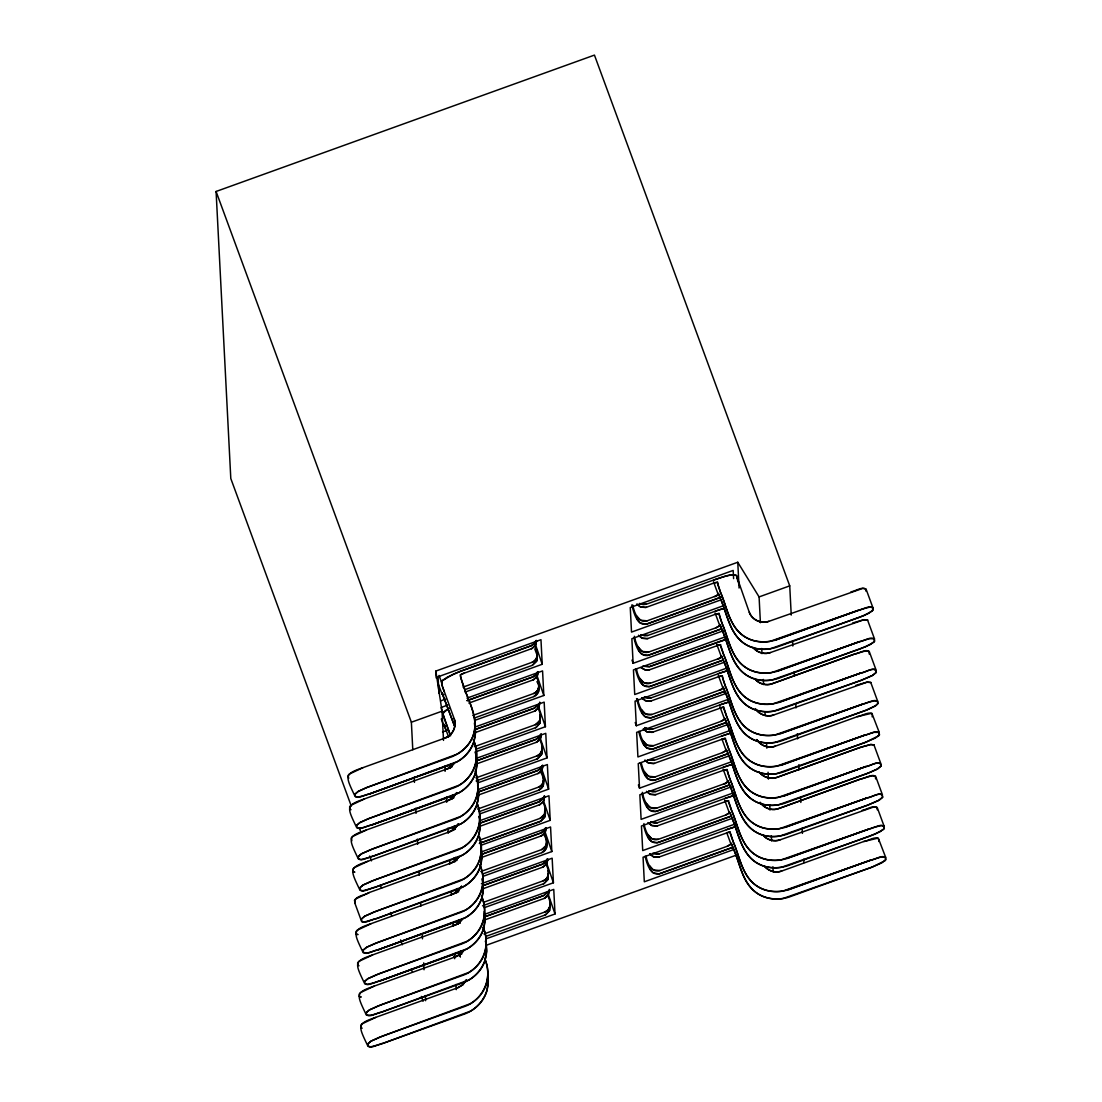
<?xml version="1.0" encoding="UTF-8"?>
<svg xmlns="http://www.w3.org/2000/svg" width="1102" height="1102" viewBox="0 0 1102 1102"><rect width="100%" height="100%" fill="white"/><g stroke="black" fill="none" stroke-linecap="round" stroke-linejoin="round"><path stroke-width="1.5" d="M536.633 640.565L535.834 644.587L532.197 648.431L461.449 674.176L460.333 674.947L461.49 680.086M538.231 671.779L537.432 675.802L533.795 679.645L468.873 703.104M539.842 702.993L539.03 707.016L535.393 710.859L473.681 733.161M541.44 734.207L540.627 738.23L536.991 742.073L476.877 763.796C476.89 777.943 466.669 790.23 453.831 795.231L371.773 824.943C367.82 825.109 356.704 832.547 356.676 825.37L359.982 822.547L367.985 818.896L459.011 785.244A37.44 37 -2.9 0 0 469.507 776.249A33.019 32.633 -2.9 0 0 475.127 765.683C477.662 757.239 476.822 748.038 473.474 739.938M543.038 765.422L542.225 769.444L538.589 773.287L478.475 795.01M544.636 796.636L543.823 800.658L540.187 804.501L480.073 826.224M546.234 827.836L545.421 831.872L541.798 835.715L481.67 857.439M547.832 859.05L547.019 863.086L543.396 866.916L483.268 888.653C483.282 902.8 473.075 915.087 460.223 920.087L378.165 949.786C374.225 949.965 363.095 957.404 363.068 950.227L366.387 947.403L374.377 943.753L465.402 910.1A37.44 37 -2.9 0 0 475.899 901.105A33.019 32.633 -2.9 0 0 481.519 890.54C484.053 882.096 483.213 872.88 479.866 864.781C488.31 882.977 479.012 906.23 459.851 912.718L377.793 942.417L367.118 947.004L362.93 950.282M549.43 890.264L548.617 894.301L544.994 898.13L484.88 919.867M441.227 708.242L444.822 720.061M536.646 640.868L535.255 645.634L531.412 648.775M538.244 672.082L536.853 676.848L533.01 679.989M541.44 734.511L540.049 739.263L536.206 742.417M543.038 765.725L541.647 770.477L537.804 773.618M546.248 828.153L544.843 832.905L541.013 836.046M547.846 859.367L546.44 864.12L542.611 867.26M632.755 605.053C633.953 611.61 637.975 623.718 647.122 620.825L714.482 596.554C717.884 597.339 718.118 590.686 719.179 595.3M634.353 636.253C635.551 642.824 639.573 654.932 648.734 652.04L716.08 627.768C721.824 624.696 719.441 623.25 722.457 630.812C729.111 645.979 731.356 665.732 746.701 675.306A33.019 32.633 -2.9 0 0 757.873 679.838A37.44 37 -2.9 0 0 771.758 680.044L859.849 649.023L870.525 644.45L874.712 641.171C874.285 634.091 863.5 641.433 859.477 641.695L771.386 672.661A37.44 37 -2.9 0 1 757.501 672.454A33.019 32.633 -2.9 0 1 746.329 667.936C730.998 658.335 728.642 638.65 722.072 623.443L719.937 617.216M636.529 669.052C637.424 675.498 641.943 685.995 650.332 683.254L717.678 658.982C721.039 659.671 721.383 653.266 722.375 657.729M637.548 698.682C638.747 705.239 642.769 717.347 651.929 714.468L719.275 690.196C722.636 690.885 722.981 684.48 723.973 688.943M639.725 731.48C640.62 737.927 645.138 748.423 653.527 745.682L720.873 721.411C726.617 718.339 724.248 716.892 727.251 724.455C733.891 739.731 736.398 759.154 751.509 768.948A33.019 32.633 -2.9 0 0 762.667 773.466A37.44 37 -2.9 0 0 776.552 773.673L864.657 742.665L875.319 738.092L879.52 734.8C879.079 727.733 868.293 735.075 864.271 735.337L776.18 766.303A37.44 37 -2.9 0 1 762.295 766.097A33.019 32.633 -2.9 0 1 751.123 761.578C735.805 751.977 733.436 732.279 726.865 717.085L723.256 707.057L652.012 732.403L646.736 731.783L643.499 729.207M641.323 762.694C642.218 769.141 646.736 779.637 655.125 776.896L722.471 752.625C728.174 749.622 725.929 748.286 728.849 755.669C735.516 770.821 737.748 790.575 753.107 800.162A33.019 32.633 -2.9 0 0 764.265 804.68A37.44 37 -2.9 0 0 778.15 804.887L866.255 773.879L876.917 769.306L881.118 766.014C880.677 758.947 869.891 766.289 865.869 766.551L777.778 797.517A37.44 37 -2.9 0 1 763.893 797.311A33.019 32.633 -2.9 0 1 752.721 792.793C737.403 783.191 735.034 763.493 728.463 748.299L724.854 738.271L653.61 763.617L648.334 762.997L645.097 760.421M642.342 792.324C643.54 798.881 647.563 810.989 656.723 808.11L724.069 783.839C727.43 784.528 727.775 778.122 728.78 782.585M643.94 823.538C645.138 830.095 649.161 842.203 658.321 839.325L725.667 815.053C731.37 812.036 729.138 810.728 732.045 818.097C738.698 833.374 741.191 852.796 756.303 862.591A33.019 32.633 -2.9 0 0 767.474 867.109A37.44 37 -2.9 0 0 781.346 867.315L869.45 836.308L880.112 831.721L884.314 828.442C883.873 821.376 873.087 828.718 869.079 828.979L780.974 859.946A37.44 37 -2.9 0 1 767.088 859.739A33.019 32.633 -2.9 0 1 755.917 855.221C740.599 845.62 738.23 825.921 731.673 810.714L728.05 800.699L656.806 826.045L651.53 825.426L648.293 822.85M646.116 856.337C647.026 862.783 651.53 873.28 659.919 870.539L727.265 846.267C733.009 843.195 730.64 841.749 733.643 849.311C740.296 864.588 742.789 884.011 757.901 893.805A33.019 32.633 -2.9 0 0 769.072 898.323A37.44 37 -2.9 0 0 782.943 898.529L871.048 867.522L881.71 862.935L885.912 859.656C885.485 852.59 874.685 859.932 870.676 860.194L782.572 891.16A37.44 37 -2.9 0 1 768.686 890.953A33.019 32.633 -2.9 0 1 757.515 886.435C742.197 876.834 739.828 857.136 733.271 841.928L729.648 831.914L658.404 857.26L653.128 856.64L649.891 854.064M869.216 654.051C869.809 646.392 858.1 653.927 854.202 654.23L772.103 683.763C765.904 686.078 758.493 683.736 754.526 678.515M875.608 778.907C876.214 771.248 864.491 778.783 860.593 779.073L778.494 808.62C772.295 810.934 764.898 808.592 760.931 803.372M544.002 796.787L544.25 795.961M460.319 675.016L464.066 673.047M536.013 640.717L533.878 644.036L531.26 645.703L461.435 670.925A25.732 3.761 -20.2 0 0 452.509 674.603L441.902 681.008L442.343 686.202M537.611 671.931L535.476 675.25L532.858 676.917L467.11 700.638L532.858 676.917L536.109 674.576L537.707 671.628M540.807 734.359L538.671 737.679L536.054 739.346L476.725 760.752L536.054 739.346L539.305 737.004L540.903 734.056M542.404 765.573L540.269 768.893L537.652 770.546L478.323 791.966L537.652 770.546L540.903 768.218L542.501 765.27M545.6 827.988L543.479 831.321L540.848 832.974L481.519 854.394L540.848 832.974L544.099 830.646L545.697 827.698M547.198 859.202L545.077 862.535L542.446 864.188L483.117 885.595L542.446 864.188L545.697 861.86L547.295 858.913M536.109 640.414L534.511 643.361L531.26 645.703L459.534 671.655L447.508 677.055L442.315 680.526L441.392 681.835L442.219 685.83L454.176 718.683C457.082 726.218 452.66 735.516 445.015 738.051M456.71 792.6L453.294 797.435L448.211 800.479L366.112 830.095C347.309 836.693 348.204 837.74 358.398 859.037L361.373 859.505L370.74 857.012L460.98 823.828A37.44 37 -2.9 0 0 471.491 814.846A33.019 32.633 -2.9 0 0 477.097 804.267L478.612 795.217L477.634 785.382M458.308 823.814L454.892 828.649L449.823 831.707L367.71 861.309C348.907 867.908 349.802 868.955 359.996 890.251L362.985 890.719L372.338 888.226L457.068 857.769C473.157 851.777 484.177 833.25 478.971 816.21M461.504 886.242L458.088 891.077L453.018 894.135L370.906 923.724C352.103 930.336 352.998 931.369 363.192 952.679L368.247 952.762L378.165 949.745L465.788 917.47A37.44 37 -2.9 0 0 476.284 908.475A33.019 32.633 -2.9 0 0 481.891 897.91L483.406 888.859L482.428 879.01M466.298 979.885L462.881 984.72L457.798 987.75L375.713 1017.366C356.896 1023.978 357.792 1025.012 367.999 1046.321L370.975 1046.776L380.328 1044.297L465.072 1013.84C480.031 1008.11 490.776 991.91 487.8 975.573M450.525 735.654L443.059 714.289L444.023 711.644L447.908 708.93M538.864 703.944L534.456 708.131L475.127 729.538L534.456 708.131L538.644 704.398M543.672 797.586L539.25 801.76L479.921 823.18L539.25 801.76L543.438 798.027M548.465 891.229L544.044 895.403L484.715 916.809M456.793 792.641L453.321 797.421L448.225 800.493M458.391 823.855L454.919 828.635L449.809 831.693M461.586 886.283L458.115 891.063L453.005 894.108M466.38 979.926L462.909 984.706L457.812 987.778M354.927 794.211L358.081 791.498L366.525 787.627L457.413 754.03A37.44 37 -2.9 0 0 467.909 745.035A33.019 32.633 -2.9 0 0 473.529 734.469C479.122 716.851 467.592 700.032 462.785 683.846L460.374 676.256M356.525 825.426L359.679 822.712L368.123 818.841L453.501 787.971C472.317 781.387 482.125 758.204 473.419 739.952M358.122 856.64L361.277 853.926L369.721 850.055L460.608 816.458A37.44 37 -2.9 0 0 471.105 807.463A33.019 32.633 -2.9 0 0 476.725 796.898L478.24 787.847L476.229 774.32M359.734 887.854L362.875 885.14L371.319 881.269L462.206 847.672A37.44 37 -2.9 0 0 472.703 838.677A33.019 32.633 -2.9 0 0 478.323 828.112C480.858 819.668 480.017 810.452 476.67 802.352C485.252 820.646 475.554 843.801 456.696 850.4L374.597 879.988L363.178 884.975L359.872 887.799C359.527 895.21 371.402 887.303 374.969 887.317L462.578 855.042A37.44 37 -2.9 0 0 473.089 846.047A33.019 32.633 -2.9 0 0 478.695 835.481L480.21 826.431L479.232 816.596M361.332 919.068L364.473 916.354L372.917 912.484L463.804 878.886A37.44 37 -2.9 0 0 474.301 869.891A33.019 32.633 -2.9 0 0 479.921 859.326L481.436 850.276L479.425 836.735M364.528 981.496L367.682 978.783L376.113 974.912L467 941.315A37.44 37 -2.9 0 0 477.497 932.32A33.019 32.633 -2.9 0 0 483.117 921.754C485.665 913.31 484.811 904.095 481.464 895.995C490.046 914.288 480.348 937.444 461.49 944.042L379.391 973.631L367.985 978.617L364.666 981.441C364.693 988.604 375.851 981.221 379.763 980.959L467.386 948.684A37.44 37 -2.9 0 0 477.882 939.689A33.019 32.633 -2.9 0 0 483.502 929.124L485.004 920.074L484.26 911.478M366.126 1012.71L369.28 1009.997L377.71 1006.126L468.598 972.529A37.44 37 -2.9 0 0 479.094 963.534A33.019 32.633 -2.9 0 0 484.715 952.968C487.263 944.524 486.409 935.309 483.062 927.209C491.644 945.502 481.946 968.658 463.088 975.256L380.989 1004.845L369.583 1009.831L366.263 1012.655C366.291 1019.818 377.449 1012.435 381.361 1012.173L463.474 982.626C479.549 976.634 490.583 958.106 485.376 941.067M367.724 1043.925L370.878 1041.211L379.308 1037.34L470.196 1003.743A37.44 37 -2.9 0 0 480.706 994.748A33.019 32.633 -2.9 0 0 486.313 984.169C488.861 975.738 488.007 966.523 484.66 958.423M878.693 841.529L879.038 840.964C878.597 833.897 867.811 841.239 863.789 841.501L781.69 871.048C775.491 873.349 768.094 871.021 764.127 865.8M548.231 891.67L544.044 895.403L484.715 916.795M872.164 716.851C873.9 708.724 861.185 716.217 857.397 716.644L775.298 746.192C768.576 748.616 760.463 745.71 756.826 739.58M442.99 713.049L449.106 708.269M453.859 763.741L450.181 767.447L446.613 769.265L451.696 766.234L454.01 763.507M458.652 857.37L454.974 861.089L451.407 862.907M461.862 919.798L458.17 923.517L454.603 925.322L372.517 954.938C353.701 961.55 354.596 962.583 364.79 983.893L367.724 984.361L375.81 982.309L461.821 951.302C477.097 945.695 487.483 929.399 484.604 913.145M463.46 951.012L459.768 954.731L456.2 956.536M458.804 857.149L456.49 859.863L451.421 862.921L369.308 892.51C365.285 895.403 352.585 896.174 355.078 903.199M462 919.578L459.686 922.291L454.616 925.349M463.598 950.792L461.283 953.505L456.214 956.564L374.115 986.152C355.299 992.764 356.194 993.797 366.401 1015.107L371.443 1015.176L381.361 1012.215L468.984 979.898A37.44 37 -2.9 0 0 479.48 970.903A33.019 32.633 -2.9 0 0 485.1 960.338L486.602 951.288L485.638 941.439M721.369 655.786L724.055 662.027C730.709 677.193 732.954 696.946 748.299 706.52A33.019 32.633 -2.9 0 0 759.471 711.052A37.44 37 -2.9 0 0 773.356 711.245L861.447 680.237L872.867 675.264L876.324 672.372C875.883 665.305 865.098 672.647 861.075 672.909L772.984 703.875A37.44 37 -2.9 0 1 759.099 703.668A33.019 32.633 -2.9 0 1 747.927 699.15C732.596 689.549 730.24 669.864 723.67 654.657L720.047 644.642L649.629 669.74L644.849 669.837L640.992 667.578M722.967 686.987L725.653 693.241C732.32 708.407 734.552 728.16 749.897 737.734A33.019 32.633 -2.9 0 0 761.069 742.252A37.44 37 -2.9 0 0 774.954 742.459L866.461 710.115L876.145 705.432L877.771 703.641L877.647 701.189L870.773 682.496L867.288 682.11L773.7 714.978C767.502 717.292 760.091 714.95 756.137 709.729M727.761 780.629L730.447 786.883C737.114 802.036 739.346 821.789 754.705 831.376A33.019 32.633 -2.9 0 0 765.862 835.895A37.44 37 -2.9 0 0 779.748 836.101L867.853 805.094L879.258 800.107L882.716 797.228C882.275 790.162 871.489 797.504 867.467 797.765L779.376 828.732A37.44 37 -2.9 0 1 765.491 828.525A33.019 32.633 -2.9 0 1 754.319 824.007C739.001 814.406 736.632 794.707 730.075 779.5L727.926 773.287M729.359 811.843L732.045 818.097C738.684 834.324 741.729 855.813 759.43 864.354C768.122 868.514 778.411 868.596 787.351 865.896L875.208 834.007L883.721 829.31L884.038 826.045L877.164 807.353L873.693 806.967L780.092 839.834C773.893 842.135 766.496 839.807 762.529 834.586M474.439 722.953L475.417 732.789L473.901 741.839A33.019 32.633 -2.9 0 1 468.281 752.418A37.44 37 -2.9 0 1 457.785 761.413L370.176 793.729L452.233 764.017C467.496 758.41 477.882 742.114 475.003 725.86M464.92 689.632L532.266 665.36L536.674 661.186L537.349 656.131M474.535 717.953L533.864 696.574C539.925 694.329 540.2 686.367 536.936 681.642M534.608 711.203L538.451 708.063L539.732 702.126M535.462 727.788L540.076 723.146L540.283 717.581L540.214 722.802L536.247 727.444L476.133 749.167M537.06 759.002L541.674 754.36L541.881 748.795L541.812 754.016L537.845 758.658L476.133 780.96M479.329 811.595L538.658 790.217C546.193 787.31 544.085 777.351 540.572 772.13M539.401 804.832L543.245 801.691L544.526 795.768M482.524 874.024L541.853 852.645C549.388 849.738 547.295 839.779 543.768 834.558M543.451 883.859L547.873 879.672L548.273 873.652L548.066 879.217L544.236 883.515L482.524 905.816M544.209 898.474L548.038 895.334L549.319 889.41M545.049 915.073L549.471 910.886L549.87 904.866L549.664 910.431L545.834 914.729L485.72 936.452M450.897 767.529L364.514 798.881C345.711 805.479 346.607 806.526 356.8 827.836L361.855 827.905L371.773 824.888L459.382 792.627A37.44 37 -2.9 0 0 469.893 783.632A33.019 32.633 -2.9 0 0 475.499 773.053L477.014 764.003L475.348 751.702M463.336 687.028L532.101 662.288C538.933 659.712 538.052 650.759 534.608 645.772M472.772 715.46L533.699 693.502C540.531 690.926 539.649 681.973 536.206 676.986M474.37 746.674L535.31 724.717C542.101 722.127 541.178 713.228 537.804 708.2M475.968 777.888L536.908 755.931C543.727 753.355 542.845 744.401 539.401 739.414M477.565 809.102L538.506 787.145C546.055 784.225 543.92 774.293 540.421 769.058M479.163 840.316L540.104 818.359C546.909 815.769 545.972 806.871 542.597 801.843M480.761 871.53L541.702 849.573C548.507 846.983 547.57 838.085 544.195 833.057M483.971 902.166L543.3 880.787C550.118 878.211 549.237 869.258 545.793 864.271M483.957 933.959L544.898 912.001C551.716 909.426 550.835 900.472 547.391 895.485M532.101 662.288C536.027 660.828 538.286 656.048 536.922 652.081M532.266 665.36L536.881 660.732L537.073 655.153M533.699 693.502C537.624 692.042 539.884 687.262 538.52 683.295M533.864 696.574L538.479 691.946L538.685 686.367M535.31 724.717L539.718 720.543L540.118 714.509M536.908 755.931C540.82 754.471 543.079 749.691 541.716 745.723M538.506 787.145C542.418 785.685 544.677 780.891 543.314 776.938M538.658 790.217L543.272 785.574L543.479 780.009M540.104 818.359L544.512 814.185L544.911 808.152M541.702 849.573L546.11 845.386L546.509 839.366M541.853 852.645L546.468 848.003L546.675 842.438M543.3 880.787C547.212 879.313 549.471 874.533 548.121 870.58M544.898 912.001C548.824 910.527 551.069 905.748 549.719 901.794M721.824 596.802L647.287 623.911C636.612 626.969 633.774 611.679 631.749 604.97M454.176 718.683C456.999 726.259 452.619 735.42 445.015 738.064L362.916 767.667C344.099 774.265 345.009 775.312 355.202 796.622L358.178 797.077L367.545 794.583L452.233 764.017M720.612 629.159L648.885 655.111C638.967 658.101 635.51 644.394 633.925 637.755M722.209 660.373L650.483 686.326C640.565 689.315 637.108 675.609 635.523 668.969M723.807 691.588L652.081 717.54C641.405 720.612 638.581 705.321 636.543 698.599M725.405 722.802L653.679 748.754C643.761 751.743 640.303 738.037 638.719 731.397M727.003 754.016L655.277 779.968C645.359 782.957 641.901 769.251 640.317 762.612M728.601 785.23L656.875 811.182C646.957 814.171 643.499 800.465 641.915 793.826M730.213 816.444L658.473 842.396C648.555 845.386 645.111 831.679 643.513 825.04M731.811 847.658L660.07 873.611C650.152 876.6 646.709 862.894 645.111 856.254M714.482 596.554L718.228 594.584L713.504 581.76M716.08 627.768L719.826 625.798L715.102 612.974M720.873 721.411L724.62 719.441L719.909 706.602M725.667 815.053L729.414 813.069L724.703 800.245M727.265 846.267L731.025 844.284L726.893 833.071M717.678 658.982L721.424 657.012L716.713 644.174M719.275 690.196L723.022 688.227L718.311 675.388M722.471 752.625L726.218 750.655L722.099 739.428M724.069 783.839L727.816 781.855L723.105 769.031M364.514 798.922L350.794 805.369L349.651 806.733L349.775 809.199L351.015 809.708M366.112 830.137L352.392 836.583L351.249 837.947L351.882 840.771M367.724 861.351L353.99 867.797L352.847 869.161L352.971 871.627L354.21 872.137M370.919 923.779L357.186 930.226L356.042 931.589L356.18 934.041L357.406 934.565M372.517 954.993L358.784 961.44L357.654 962.804L357.778 965.256L359.004 965.765M375.713 1017.422L361.979 1023.868L360.85 1025.232L360.974 1027.684L362.2 1028.194M378.165 949.786L460.264 920.198M379.763 981L461.862 951.412M351.29 806.03L230.8 478.53L216.088 191.472L594.446 55.1L789.735 585.865L791.236 615.081M436.185 677.95L435.841 671.077L737.761 562.254L759.085 596.912L760.408 622.699M639.408 603.455L643.196 604.64L646.282 604.24L716.093 579.129A25.745 3.761 -20.2 0 1 725.047 576.374L727.513 575.754A21.751 3.182 -20.2 0 1 732.747 574.803L736.425 575.506L749.305 612.313C751.977 619.958 761.358 624.228 768.893 621.321M637.108 604.351L640.345 606.927L645.607 607.546L714.743 582.724L717.567 582.242L718.16 585.424M440.924 700.789L445.745 699.04M465.044 692.097L542.225 664.272L540.972 639.697L438.059 676.793L438.899 693.172M721.576 599.64L631.515 632.093L630.261 607.519L733.174 570.423L733.601 578.619M441.255 707.415L447.688 705.101M466.986 698.145L542.57 670.911L543.823 695.486L474.687 720.405M723.518 605.687L631.859 638.733L633.113 663.308L723.174 630.854M641.006 634.656L644.794 635.854L647.88 635.455L717.705 610.343A25.745 3.761 -20.2 0 1 723.89 608.373L715.226 611.211M412.782 749.732L411.377 722.223L442.026 711.189L435.841 671.077M759.085 596.912L789.735 585.865M638.705 635.565L641.943 638.141L647.205 638.761L716.341 613.938L719.138 613.428L719.758 616.638M442.522 732.003L447.343 730.254M442.866 738.629L449.285 736.315M475.017 727.044L544.168 702.126L545.421 726.7L476.284 751.619M725.116 636.901L633.457 669.933L634.724 694.522L724.772 662.068M719.413 595.865L720.86 599.598C727.499 615.825 730.53 637.328 748.244 645.855C756.936 650.015 767.212 650.097 776.152 647.397L864.023 615.508L872.522 610.825L872.853 607.546L865.965 588.854L862.494 588.482L768.893 621.335C761.317 624.118 752.046 619.944 749.291 612.326M718.339 586.002L720.474 592.229C727.044 607.436 729.4 627.134 744.732 636.722A33.019 32.633 -2.9 0 0 755.903 641.24A37.44 37 -2.9 0 0 769.788 641.447L857.879 610.439C861.929 610.26 872.688 602.863 873.115 609.957L868.927 613.235L859.973 617.134L770.16 648.83A37.44 37 -2.9 0 1 756.275 648.623A33.019 32.633 -2.9 0 1 745.104 644.091C729.992 634.311 727.499 614.875 720.86 599.598M872.853 607.546L869.919 607.078L861.847 609.144L775.78 640.028C765.063 643.169 752.501 642.397 743.092 635.606C729.125 625.468 727.058 606.94 720.474 592.229L717.664 583.523M476.615 758.259L545.765 733.34L547.019 757.914L477.882 782.833M726.714 668.115L635.055 701.147L636.322 725.736L726.37 693.282M752.928 647.301C756.895 652.508 764.306 654.891 770.491 652.536L864.092 619.682L867.577 620.068L874.451 638.761L874.12 642.039L865.621 646.722L777.75 678.612C768.81 681.312 758.534 681.229 749.842 677.069C732.307 668.349 729.262 647.094 722.457 630.812L719.826 624.503M644.202 697.084L647.99 698.282L651.075 697.883L720.901 672.771A25.745 3.761 -20.2 0 1 727.086 670.801M641.901 697.993L645.138 700.569L650.414 701.189L719.537 676.366L722.361 675.87L722.953 679.066M777.337 671.132L859.477 641.653L777.378 671.242C766.661 674.383 754.099 673.611 744.704 666.82C730.722 656.682 728.656 638.154 722.072 623.443L719.262 614.737M371.773 824.943L453.831 795.231M446.062 801.058L452.495 798.743M478.213 789.473L547.363 764.554L548.617 789.128L479.48 814.047M728.312 699.329L636.653 732.362L637.92 756.95L727.967 724.482M645.069 727.83L648.734 729.386L652.673 729.097L722.499 703.985A25.745 3.761 -20.2 0 1 728.684 702.015M722.609 658.293L724.055 662.027C730.764 678.364 733.918 699.55 751.44 708.283C760.146 712.333 770.229 712.718 779.307 709.716L861.447 680.237L872.123 675.664L876.173 672.427C876.31 664.974 864.684 672.991 861.075 672.909L778.976 702.456C768.259 705.597 755.71 704.825 746.302 698.034C732.32 687.896 730.268 669.369 723.67 654.657L720.86 645.951M447.66 832.272L454.093 829.958M479.811 820.687L548.961 795.768L550.215 820.343L481.078 845.262M729.91 730.543L638.251 763.576L639.518 788.164L729.565 755.697M648.183 759.925L654.271 760.311L724.097 735.199A25.745 3.761 -20.2 0 1 730.282 733.229M723.132 679.645L725.268 685.871C731.935 701.024 734.18 720.777 749.525 730.364A33.019 32.633 -2.9 0 0 760.697 734.882A37.44 37 -2.9 0 0 774.582 735.089L862.673 704.082C866.723 703.902 877.481 696.505 877.922 703.586L874.768 706.299L866.324 710.17L780.946 741.04C772.006 743.74 761.73 743.657 753.038 739.497C735.502 730.778 732.472 709.523 725.653 693.241L724.207 689.508M877.647 701.189L874.712 700.72L866.64 702.773L780.574 733.67C769.857 736.797 757.308 736.04 747.9 729.248C733.918 719.11 731.866 700.583 725.268 685.871L722.457 677.165M449.258 863.486L455.691 861.172M481.409 851.901L550.559 826.982L551.827 851.557L482.676 876.476M731.508 761.757L639.849 794.79L641.116 819.365L731.163 786.911M648.995 790.726L652.783 791.925L655.869 791.525L725.695 766.413A25.745 3.761 -20.2 0 1 731.88 764.43M646.695 791.635L649.932 794.211L655.208 794.831L724.331 769.995L727.168 769.513L727.747 772.695M782.131 764.774L864.271 735.296L782.172 764.884C771.455 768.011 758.906 767.254 749.498 760.449C735.516 750.324 733.464 731.797 726.865 717.085L724.055 708.379M450.856 894.7L457.289 892.386M481.409 883.694L552.157 858.196L553.424 882.771L484.274 907.69M733.106 792.972L641.447 826.004L642.714 850.579L732.761 818.125M650.593 821.94L654.381 823.139L657.467 822.739L727.292 797.628A25.745 3.761 -20.2 0 1 733.491 795.644M725.653 739.594L728.463 748.299C734.965 763.052 737.114 781.538 751.096 791.663C760.504 798.358 772.874 799.418 783.729 795.975L865.869 766.551C869.492 766.634 881.104 758.617 880.966 766.069L877.66 768.893L869.519 772.598L784.142 803.468C775.009 806.265 764.953 806.003 756.234 801.925C738.712 793.206 735.668 771.951 728.849 755.669L726.177 749.346M452.454 925.914L457.275 924.179M484.618 914.329L553.755 889.397L555.022 913.985L485.872 938.904M736.315 823.607L643.058 857.218L644.312 881.793L734.359 849.339M652.976 853.568L659.065 853.954L728.89 828.842A25.745 3.761 -20.2 0 1 735.089 826.858L726.411 829.682M729.014 783.15L730.447 786.883C737.045 805.218 742.569 830.495 764.788 835.647C771.744 837.217 779.128 836.57 785.74 834.682L867.853 805.094L878.514 800.507L882.564 797.283C882.702 789.831 871.09 797.848 867.467 797.765L785.368 827.313C774.651 830.44 762.102 829.682 752.694 822.877C738.712 812.753 736.659 794.225 730.075 779.5L727.251 770.808M453.762 956.977L460.223 954.649M486.065 945.337L736.329 855.138M884.038 826.045L881.118 825.577L873.032 827.63L786.966 858.527C776.249 861.654 763.7 860.896 754.291 854.091C740.31 843.967 738.257 825.439 731.673 810.714L728.849 802.022M788.522 889.617L870.663 860.152L788.564 889.741C777.86 892.868 765.298 892.11 755.889 885.305C741.908 875.181 739.855 856.64 733.271 841.928L730.447 833.222M775.739 639.918L857.879 610.48M778.935 702.346L861.075 672.909M780.533 733.56L862.673 704.123M783.77 796.099L865.869 766.551M785.327 827.189L867.467 797.765M786.924 858.403L869.079 828.979M857.397 716.644L871.847 713.242L879.244 732.403L878.928 735.668L866.31 742.004L782.544 772.254C771.042 775.891 757.294 774.307 747.776 766.193C735.392 755.724 733.574 738.423 727.251 724.455L724.62 718.146M863.789 841.501L878.253 838.099L885.636 857.26L885.319 860.524L872.701 866.861L788.949 897.111C777.433 900.747 763.7 899.163 754.181 891.036C741.798 880.581 739.965 863.279 733.643 849.311M851.006 591.802C854.863 591.554 866.089 584.143 866.103 591.319M852.604 623.016L863.334 619.82L867.715 620.013M862.191 810.287C866.048 810.053 877.275 802.642 877.288 809.805M370.176 793.674C366.608 793.66 354.734 801.567 355.078 794.156L358.384 791.332L366.387 787.682L451.903 756.757C460.457 753.148 468.309 746.55 472.276 737.817C480.031 719.868 468.515 701.74 463.184 684.962L461.724 680.816M859.477 641.695L869.395 638.692L874.451 638.761M864.271 735.337L874.189 732.334L879.244 732.403M870.676 860.194L880.581 857.177L885.636 857.26M713.628 579.996C720.887 578.343 729.028 573.233 736.522 575.478L737.183 578.977M713.779 583.041L717.595 582.297M464.755 686.56L463.226 687.056M715.377 614.255L719.193 613.511M716.989 645.469L720.791 644.725M718.421 673.639L728.463 670.429M718.587 676.683L722.402 675.939M720.185 707.897L724 707.14M721.617 736.067L731.659 732.858M721.782 739.111L725.598 738.354M723.215 767.281L733.257 764.072M723.38 770.326L727.196 769.568M724.813 798.495L734.855 795.286M724.978 801.54L728.794 800.782M726.576 832.754L730.392 831.996M775.285 746.164C768.686 748.699 760.683 745.806 756.978 739.841M726.865 639.215L649.477 666.669L643.375 666.283M730.061 701.643L720.019 704.825M646.433 607.312L640.799 607.119L636.887 604.048M648.031 638.526L642.397 638.333L638.485 635.262M649.629 669.74L645.62 670.016L641.157 667.743M651.227 700.955L645.593 700.762L641.681 697.69M652.825 732.169L647.191 731.976L643.279 728.904M654.436 763.383L648.803 763.19L644.877 760.118M656.034 794.597L650.4 794.404L646.475 791.332M657.632 825.811L651.998 825.618L648.072 822.547M659.23 857.025L653.596 856.833L649.67 853.761M770.505 652.549C764.788 654.588 758.19 652.839 753.975 648.541M773.7 714.978C767.061 717.374 759.14 714.578 755.38 708.627M780.092 839.834C774.375 841.873 767.777 840.123 763.576 835.826M781.69 871.048C775.973 873.087 769.375 871.338 765.174 867.04M646.282 604.24L639.739 603.634M647.122 620.825L640.579 620.219L636.804 616.087M647.88 635.455L641.336 634.848M648.734 652.04L642.177 651.434L638.416 647.301M650.332 683.254L643.775 682.648L640.014 678.515M651.075 697.883L644.532 697.277M651.929 714.468L645.373 713.862L641.612 709.729M652.673 729.097L649.353 729.469L644.711 727.554M653.527 745.682L646.97 745.076L643.21 740.943M654.271 760.311L647.728 759.705M655.125 776.896L648.582 776.29L644.808 772.158M655.869 791.525L649.326 790.905M656.723 808.11L650.18 807.504L646.406 803.372M657.467 822.739L650.924 822.12M658.321 839.325L651.778 838.718L648.004 834.572M659.065 853.954L652.522 853.334M659.919 870.539L653.376 869.933L649.601 865.786M354.872 872.137L353.122 871.572M358.067 934.565L356.318 934M361.263 996.993L359.514 996.428M443.954 694.852L442.026 694.136L437.893 682.909M360.602 996.979L359.376 996.47L359.252 994.018L360.382 992.654L374.115 986.152M443.169 694.77L441.985 692.814L454.547 726.053L442.026 692.841L442.026 694.136M642.934 666.063L649.477 666.669L719.303 641.557A25.745 3.761 -20.2 0 1 725.488 639.587M348.687 778.343L348.053 775.519L349.196 774.155L362.916 767.667M441.268 718.931L443.624 725.336L445.58 726.08L443.72 725.309L443.583 724.028L448.583 736.687M870.911 682.441L866.53 682.248L855.799 685.389M874.106 744.869L870.979 744.47L861.626 746.949L776.896 777.406C770.697 779.72 763.3 777.378 759.333 772.158M755.586 679.755C759.788 684.053 766.386 685.802 772.103 683.763L854.202 654.175L865.69 650.896L869.175 651.282L876.049 669.975M760.38 773.397C764.581 777.695 771.18 779.445 776.896 777.406L858.995 747.817L870.497 744.539L873.969 744.924L880.842 763.617M369.308 892.51L355.588 899.012L354.445 900.375L355.23 903.254M760.173 802.256C763.934 808.221 771.855 811.003 778.494 808.62L860.593 779.031L872.095 775.753L875.567 776.139L882.44 794.831M718.228 593.289L720.446 598.51M731.012 843.002L733.243 848.223M636.97 619.159L640.138 622.947L646.13 624.2L717.113 598.689A25.732 3.761 -20.2 0 0 719.537 597.739M638.568 650.373L641.736 654.161L647.742 655.414L718.711 629.903A25.732 3.761 -20.2 0 0 721.135 628.953M640.166 681.587L643.334 685.375L649.34 686.629L720.309 661.117A25.732 3.761 -20.2 0 0 722.733 660.167M641.763 712.801L644.945 716.589L650.938 717.843L721.906 692.318A25.732 3.761 -20.2 0 0 724.331 691.381M643.361 744.015L646.543 747.803L652.536 749.057L723.504 723.532A25.732 3.761 -20.2 0 0 725.929 722.595M644.959 775.229L648.141 779.018L654.133 780.271L725.102 754.746A25.732 3.761 -20.2 0 0 727.527 753.809M646.557 806.444L649.739 810.232L655.731 811.485L726.7 785.96A25.732 3.761 -20.2 0 0 729.125 785.023M648.155 837.644L651.337 841.446L657.329 842.699L728.298 817.174A25.732 3.761 -20.2 0 0 730.722 816.238M649.753 868.858L652.935 872.66L658.927 873.914L729.896 848.388A25.732 3.761 -20.2 0 0 732.32 847.452M446.255 730.364L443.624 724.055L443.624 725.336M534.759 648.858L536.495 653.582M439.037 675.43L441.392 681.835M450.525 735.654L445.167 721.052M450.966 763.7L452.123 766.868M452.564 794.914L453.721 798.082M450.608 795.961L451.779 799.115M452.206 827.161L453.377 830.329M216.088 191.472L411.377 722.223M455.76 857.342L456.931 860.51M455.401 889.589L456.572 892.758M460.553 950.985L461.724 954.153M359.596 828.608L360.781 831.831M369.693 856.034L371.47 860.869M380.369 885.071L381.554 888.295M390.466 912.497L391.651 915.721M400.549 939.923L402.34 944.758M411.239 968.961L412.423 972.184M421.322 996.387L423.113 1001.222M354.72 902.786L361.704 921.713L364.583 921.933L376.567 918.531L458.666 888.983C473.64 883.253 484.384 867.054 481.409 850.716M739.401 585.41L737.458 579.845M444.271 691.78L442.563 686.904M475.017 771.166C483.723 789.404 473.915 812.601 455.098 819.185L372.986 848.774L361.58 853.761L358.274 856.585C357.93 863.996 369.804 856.089 373.371 856.102L455.429 826.445C470.692 820.838 481.078 804.543 478.199 788.288M484.618 958.451C493.31 976.689 483.502 999.886 464.686 1006.47L382.587 1036.059L371.181 1041.046L367.861 1043.869C367.531 1051.28 379.391 1043.374 382.959 1043.387L470.582 1011.113A37.44 37 -2.9 0 0 481.078 1002.117A33.019 32.633 -2.9 0 0 486.698 991.552L488.2 982.502L487.924 976.386M632.011 660.07L633.113 663.308M635.207 722.499L636.322 725.736M638.402 784.927L639.518 788.164M534.993 643.237L542.225 664.272M537.156 676.077L543.823 695.486M538.189 705.666L545.421 726.7M540.352 738.492L547.019 757.914M541.385 768.094L548.617 789.128M543.548 800.92L550.215 820.343M545.146 832.134L551.827 851.557M546.179 861.736L553.424 882.771M548.341 894.562L555.022 913.985M475.361 752.143L476.188 755.435M482.166 878.638L483.42 888.694M479.37 836.762C486.161 854.546 475.775 875.36 458.294 881.614L376.195 911.202L364.776 916.189L361.47 919.013C361.125 926.451 373.082 918.434 376.567 918.572L464.19 886.256A37.44 37 -2.9 0 0 474.687 877.261A33.019 32.633 -2.9 0 0 480.293 866.695L481.808 857.645L481.064 849.05M476.601 757.074L477.014 763.851M792.558 640.868L792.82 646.02M794.143 671.807L794.308 675.25M795.809 704.467L795.988 707.911M797.311 733.698L797.572 738.85M798.895 764.636L799.157 769.788M800.562 797.297L800.823 802.449M802.146 828.236L802.408 833.387M803.73 859.174L803.909 862.618M761.73 648.472L761.992 653.638M763.314 679.424L763.576 684.576M764.981 712.085L765.16 715.515M766.565 743.023L766.84 748.175M768.066 772.24L768.425 779.114M769.747 804.901L770.009 810.053M771.331 835.839L771.593 841.005M772.915 866.778L773.177 871.944M737.761 562.254L739.084 588.041M442.026 711.189L443.514 740.406M444.836 766.193L445.098 771.345M446.42 797.132L446.682 802.284M448.004 828.07L448.266 833.236M449.685 860.731L449.85 864.175M451.269 891.67L451.434 895.113M452.853 922.622L453.032 926.052M454.437 953.561L454.699 958.712M456.021 984.499L456.283 989.651M414.187 777.241L414.448 782.392M415.771 808.179L416.033 813.331M417.355 839.118L417.63 844.27M419.035 871.778L419.215 875.222M420.62 902.717L420.799 906.161M422.204 933.656L422.465 938.821M423.705 962.886L424.05 969.76M425.372 995.547L425.634 1000.699M545.476 813.221L544.677 817.257L541.041 821.086L479.329 843.388L540.255 821.431L544.87 816.789L545.077 811.224L545.476 813.221M450.167 767.901L449.01 764.747L450.181 767.901M455.319 829.296L454.162 826.128L455.333 829.296M454.974 861.544L453.804 858.375L454.974 861.544M458.515 891.725L457.358 888.556L458.528 891.725M460.113 922.939L458.955 919.771L460.126 922.939M458.17 923.972L456.999 920.804L458.17 923.972M460.347 956.77L458.597 952.018L460.347 956.77"/></g></svg>
